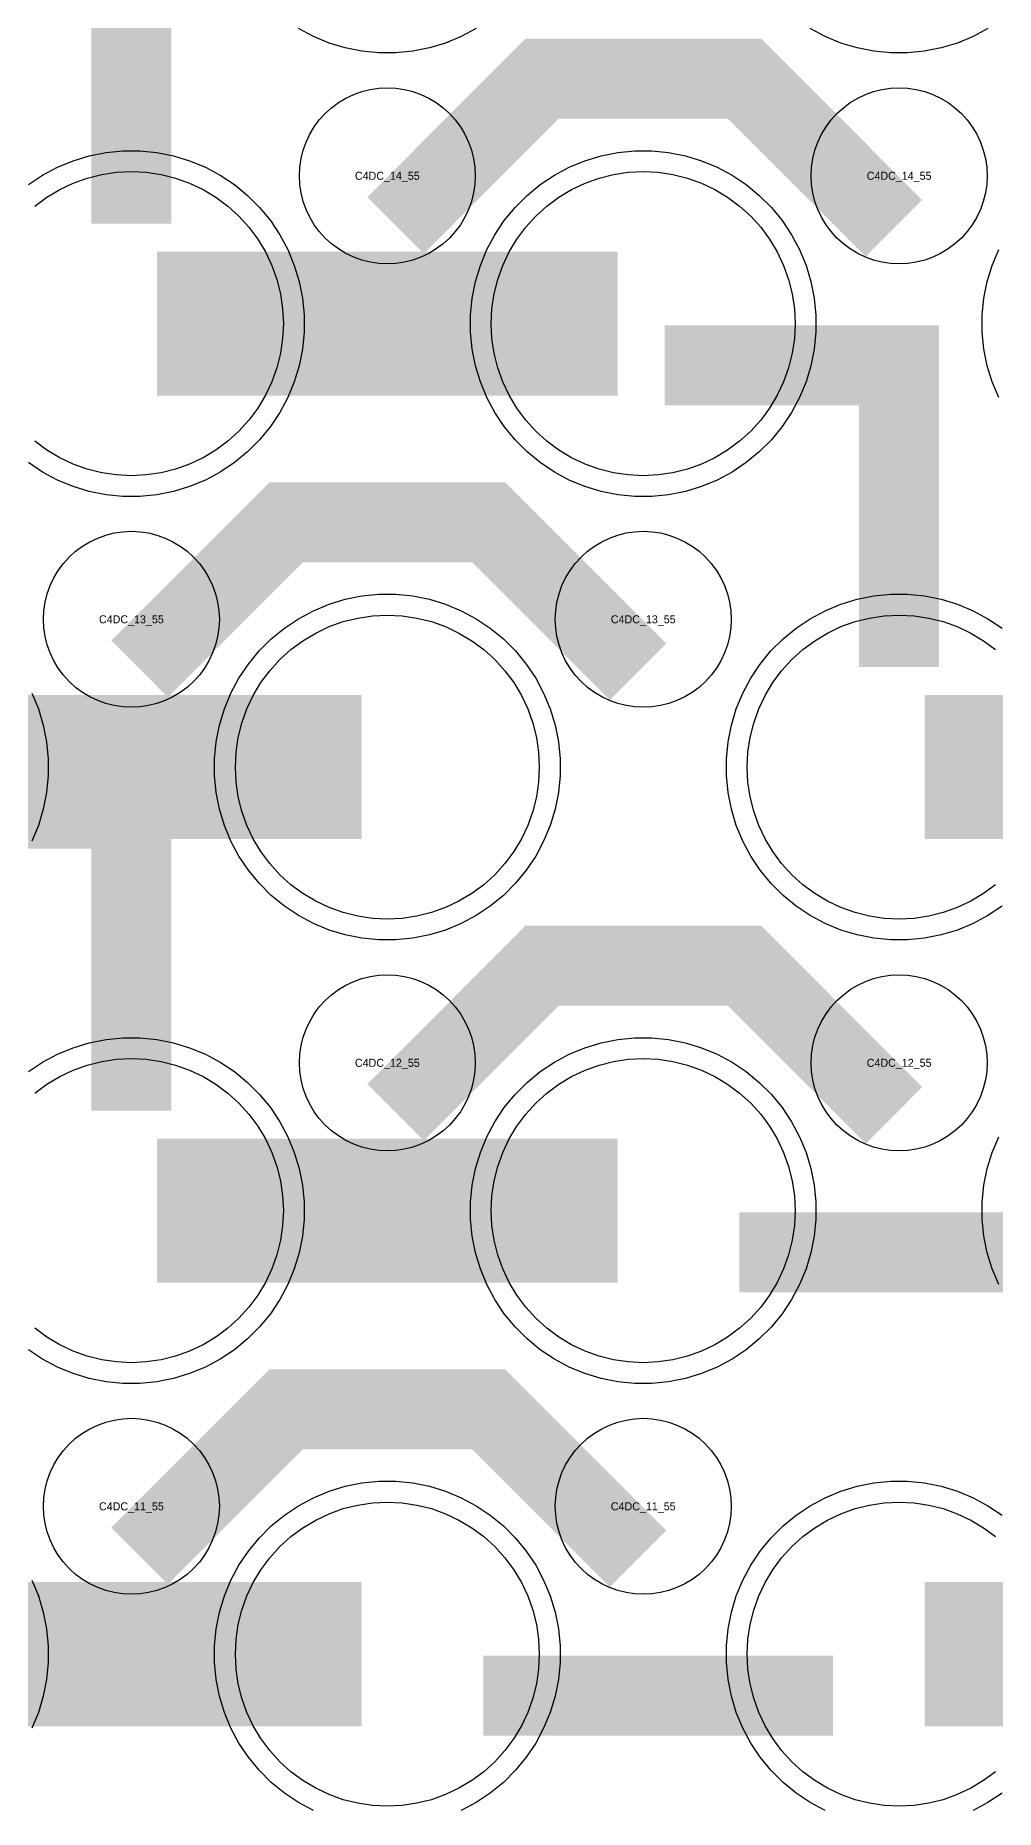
# Model space of a CAD drawing. Extents: x -11880 to 11880, y -14992 to 14992.
# Drawn here: x 5570 to 5870, y -13364 to -12810 of the extents above; entities that cross this region are included whole.
import ezdxf
from ezdxf.enums import TextEntityAlignment as Align

# ---------------------------------------------------------------- set-up
doc = ezdxf.new("R2010")
doc.units = 0
doc.header["$MEASUREMENT"] = 0
for name, color, linetype in [('GDS_775_DT_237', 138, 'CONTINUOUS'), ('RDL1_FS', 34, 'CONTINUOUS'), ('RDL_BS', 160, 'CONTINUOUS')]:
    doc.layers.add(name, color=color, linetype=linetype)

msp = doc.modelspace()

# ---------------------------------------------------------------- linework, layer by layer
at = {"layer": 'RDL1_FS'}
for points in [[(5569.86, -12862.941), (5573.605, -12860.163), (5577.605, -12857.765), (5581.819, -12855.773), (5586.209, -12854.201), (5590.732, -12853.069), (5595.343, -12852.385), (5600, -12852.156), (5604.657, -12852.385), (5609.268, -12853.069), (5613.791, -12854.201), (5618.181, -12855.773), (5622.395, -12857.765), (5626.395, -12860.163), (5630.14, -12862.941), (5633.594, -12866.071), (5636.724, -12869.525), (5639.502, -12873.27), (5641.9, -12877.27), (5643.892, -12881.484), (5645.464, -12885.874), (5646.596, -12890.397), (5647.28, -12895.008), (5647.509, -12899.665), (5647.28, -12904.322), (5646.596, -12908.933), (5645.464, -12913.456), (5643.892, -12917.846), (5641.9, -12922.06), (5639.502, -12926.06), (5636.724, -12929.805), (5633.594, -12933.259), (5630.14, -12936.389), (5626.395, -12939.167), (5622.395, -12941.565), (5618.181, -12943.557), (5613.791, -12945.129), (5609.268, -12946.261), (5604.657, -12946.945), (5600, -12947.174), (5595.343, -12946.945), (5590.732, -12946.261), (5586.209, -12945.129), (5581.819, -12943.557), (5577.605, -12941.565), (5573.605, -12939.167), (5569.86, -12936.389)], [(5870.14, -13074.954), (5866.395, -13077.732), (5862.395, -13080.13), (5858.181, -13082.122), (5853.791, -13083.694), (5849.268, -13084.826), (5844.657, -13085.51), (5840, -13085.739), (5835.343, -13085.51), (5830.732, -13084.826), (5826.209, -13083.694), (5821.819, -13082.122), (5817.605, -13080.13), (5813.605, -13077.732), (5809.86, -13074.954), (5806.406, -13071.824), (5803.276, -13068.37), (5800.498, -13064.625), (5798.1, -13060.625), (5796.108, -13056.411), (5794.536, -13052.021), (5793.404, -13047.498), (5792.72, -13042.887), (5792.491, -13038.23), (5792.72, -13033.573), (5793.404, -13028.962), (5794.536, -13024.439), (5796.108, -13020.049), (5798.1, -13015.835), (5800.498, -13011.835), (5803.276, -13008.09), (5806.406, -13004.636), (5809.86, -13001.506), (5813.605, -12998.728), (5817.605, -12996.33), (5821.819, -12994.338), (5826.209, -12992.766), (5830.732, -12991.634), (5835.343, -12990.95), (5840, -12990.721), (5844.657, -12990.95), (5849.268, -12991.634), (5853.791, -12992.766), (5858.181, -12994.338), (5862.395, -12996.33), (5866.395, -12998.728), (5870.14, -13001.506)], [(5870.14, -13352.084), (5866.395, -13354.862), (5862.395, -13357.26), (5858.181, -13359.252), (5853.791, -13360.824), (5849.268, -13361.956), (5844.657, -13362.64), (5840, -13362.869), (5835.343, -13362.64), (5830.732, -13361.956), (5826.209, -13360.824), (5821.819, -13359.252), (5817.605, -13357.26), (5813.605, -13354.862), (5809.86, -13352.084), (5806.406, -13348.954), (5803.276, -13345.5), (5800.498, -13341.755), (5798.1, -13337.755), (5796.108, -13333.541), (5794.536, -13329.151), (5793.404, -13324.628), (5792.72, -13320.017), (5792.491, -13315.36), (5792.72, -13310.703), (5793.404, -13306.092), (5794.536, -13301.569), (5796.108, -13297.179), (5798.1, -13292.965), (5800.498, -13288.965), (5803.276, -13285.22), (5806.406, -13281.766), (5809.86, -13278.636), (5813.605, -13275.858), (5817.605, -13273.46), (5821.819, -13271.468), (5826.209, -13269.896), (5830.732, -13268.764), (5835.343, -13268.08), (5840, -13267.851), (5844.657, -13268.08), (5849.268, -13268.764), (5853.791, -13269.896), (5858.181, -13271.468), (5862.395, -13273.46), (5866.395, -13275.858), (5870.14, -13278.636)]]:
    msp.add_lwpolyline(points, dxfattribs=at)
for points in [[(5760, -12947.174), (5755.343, -12946.945), (5750.732, -12946.261), (5746.209, -12945.129), (5741.819, -12943.557), (5737.605, -12941.565), (5733.605, -12939.167), (5729.86, -12936.389), (5726.406, -12933.259), (5723.276, -12929.805), (5720.498, -12926.06), (5718.1, -12922.06), (5716.108, -12917.846), (5714.536, -12913.456), (5713.404, -12908.933), (5712.72, -12904.322), (5712.491, -12899.665), (5712.72, -12895.008), (5713.404, -12890.397), (5714.536, -12885.874), (5716.108, -12881.484), (5718.1, -12877.27), (5720.498, -12873.27), (5723.276, -12869.525), (5726.406, -12866.071), (5729.86, -12862.941), (5733.605, -12860.163), (5737.605, -12857.765), (5741.819, -12855.773), (5746.209, -12854.201), (5750.732, -12853.069), (5755.343, -12852.385), (5760, -12852.156), (5764.657, -12852.385), (5769.268, -12853.069), (5773.791, -12854.201), (5778.181, -12855.773), (5782.395, -12857.765), (5786.395, -12860.163), (5790.14, -12862.941), (5793.594, -12866.071), (5796.724, -12869.525), (5799.502, -12873.27), (5801.9, -12877.27), (5803.892, -12881.484), (5805.464, -12885.874), (5806.596, -12890.397), (5807.28, -12895.008), (5807.509, -12899.665), (5807.28, -12904.322), (5806.596, -12908.933), (5805.464, -12913.456), (5803.892, -12917.846), (5801.9, -12922.06), (5799.502, -12926.06), (5796.724, -12929.805), (5793.594, -12933.259), (5790.14, -12936.389), (5786.395, -12939.167), (5782.395, -12941.565), (5778.181, -12943.557), (5773.791, -12945.129), (5769.268, -12946.261), (5764.657, -12946.945)], [(5680, -13362.869), (5675.343, -13362.64), (5670.732, -13361.956), (5666.209, -13360.824), (5661.819, -13359.252), (5657.605, -13357.26), (5653.605, -13354.862), (5649.86, -13352.084), (5646.406, -13348.954), (5643.276, -13345.5), (5640.498, -13341.755), (5638.1, -13337.755), (5636.108, -13333.541), (5634.536, -13329.151), (5633.404, -13324.628), (5632.72, -13320.017), (5632.491, -13315.36), (5632.72, -13310.703), (5633.404, -13306.092), (5634.536, -13301.569), (5636.108, -13297.179), (5638.1, -13292.965), (5640.498, -13288.965), (5643.276, -13285.22), (5646.406, -13281.766), (5649.86, -13278.636), (5653.605, -13275.858), (5657.605, -13273.46), (5661.819, -13271.468), (5666.209, -13269.896), (5670.732, -13268.764), (5675.343, -13268.08), (5680, -13267.851), (5684.657, -13268.08), (5689.268, -13268.764), (5693.791, -13269.896), (5698.181, -13271.468), (5702.395, -13273.46), (5706.395, -13275.858), (5710.14, -13278.636), (5713.594, -13281.766), (5716.724, -13285.22), (5719.502, -13288.965), (5721.9, -13292.965), (5723.892, -13297.179), (5725.464, -13301.569), (5726.596, -13306.092), (5727.28, -13310.703), (5727.509, -13315.36), (5727.28, -13320.017), (5726.596, -13324.628), (5725.464, -13329.151), (5723.892, -13333.541), (5721.9, -13337.755), (5719.502, -13341.755), (5716.724, -13345.5), (5713.594, -13348.954), (5710.14, -13352.084), (5706.395, -13354.862), (5702.395, -13357.26), (5698.181, -13359.252), (5693.791, -13360.824), (5689.268, -13361.956), (5684.657, -13362.64)]]:
    msp.add_lwpolyline(points, close=True, dxfattribs=at)
for points in [[(5608.002, -12899.665, 45, 45, 0), (5680.002, -12899.665, 45, 45, 0)], [(5680.002, -12899.665, 45, 45, 0), (5752.002, -12899.665, 45, 45, 0)], [(5848.002, -13038.23, 45, 45, 0), (5920.002, -13038.23, 45, 45, 0)], [(5528.002, -13315.36, 45, 45, 0), (5600.002, -13315.36, 45, 45, 0)], [(5600.002, -13315.36, 45, 45, 0), (5672.002, -13315.36, 45, 45, 0)], [(5848.002, -13315.36, 45, 45, 0), (5920.002, -13315.36, 45, 45, 0)]]:
    msp.add_lwpolyline(points, format="xyseb", dxfattribs=at)
at = {"layer": 'RDL1_FS', "color": 241, "true_color": 0xf7abae}
for points in [[(5680, -13085.739), (5675.343, -13085.51), (5670.732, -13084.826), (5666.209, -13083.694), (5661.819, -13082.122), (5657.605, -13080.13), (5653.605, -13077.732), (5649.86, -13074.954), (5646.406, -13071.824), (5643.276, -13068.37), (5640.498, -13064.625), (5638.1, -13060.625), (5636.108, -13056.411), (5634.536, -13052.021), (5633.404, -13047.498), (5632.72, -13042.887), (5632.491, -13038.23), (5632.72, -13033.573), (5633.404, -13028.962), (5634.536, -13024.439), (5636.108, -13020.049), (5638.1, -13015.835), (5640.498, -13011.835), (5643.276, -13008.09), (5646.406, -13004.636), (5649.86, -13001.506), (5653.605, -12998.728), (5657.605, -12996.33), (5661.819, -12994.338), (5666.209, -12992.766), (5670.732, -12991.634), (5675.343, -12990.95), (5680, -12990.721), (5684.657, -12990.95), (5689.268, -12991.634), (5693.791, -12992.766), (5698.181, -12994.338), (5702.395, -12996.33), (5706.395, -12998.728), (5710.14, -13001.506), (5713.594, -13004.636), (5716.724, -13008.09), (5719.502, -13011.835), (5721.9, -13015.835), (5723.892, -13020.049), (5725.464, -13024.439), (5726.596, -13028.962), (5727.28, -13033.573), (5727.509, -13038.23), (5727.28, -13042.887), (5726.596, -13047.498), (5725.464, -13052.021), (5723.892, -13056.411), (5721.9, -13060.625), (5719.502, -13064.625), (5716.724, -13068.37), (5713.594, -13071.824), (5710.14, -13074.954), (5706.395, -13077.732), (5702.395, -13080.13), (5698.181, -13082.122), (5693.791, -13083.694), (5689.268, -13084.826), (5684.657, -13085.51)], [(5760, -13224.304), (5755.343, -13224.075), (5750.732, -13223.391), (5746.209, -13222.259), (5741.819, -13220.687), (5737.605, -13218.695), (5733.605, -13216.297), (5729.86, -13213.519), (5726.406, -13210.389), (5723.276, -13206.935), (5720.498, -13203.19), (5718.1, -13199.19), (5716.108, -13194.976), (5714.536, -13190.586), (5713.404, -13186.063), (5712.72, -13181.452), (5712.491, -13176.795), (5712.72, -13172.138), (5713.404, -13167.527), (5714.536, -13163.004), (5716.108, -13158.614), (5718.1, -13154.4), (5720.498, -13150.4), (5723.276, -13146.655), (5726.406, -13143.201), (5729.86, -13140.071), (5733.605, -13137.293), (5737.605, -13134.895), (5741.819, -13132.903), (5746.209, -13131.331), (5750.732, -13130.199), (5755.343, -13129.515), (5760, -13129.286), (5764.657, -13129.515), (5769.268, -13130.199), (5773.791, -13131.331), (5778.181, -13132.903), (5782.395, -13134.895), (5786.395, -13137.293), (5790.14, -13140.071), (5793.594, -13143.201), (5796.724, -13146.655), (5799.502, -13150.4), (5801.9, -13154.4), (5803.892, -13158.614), (5805.464, -13163.004), (5806.596, -13167.527), (5807.28, -13172.138), (5807.509, -13176.795), (5807.28, -13181.452), (5806.596, -13186.063), (5805.464, -13190.586), (5803.892, -13194.976), (5801.9, -13199.19), (5799.502, -13203.19), (5796.724, -13206.935), (5793.594, -13210.389), (5790.14, -13213.519), (5786.395, -13216.297), (5782.395, -13218.695), (5778.181, -13220.687), (5773.791, -13222.259), (5769.268, -13223.391), (5764.657, -13224.075)]]:
    msp.add_lwpolyline(points, close=True, dxfattribs=at)
for points in [[(5528.002, -13038.23, 45, 45, 0), (5600.002, -13038.23, 45, 45, 0)], [(5600.002, -13038.23, 45, 45, 0), (5672.002, -13038.23, 45, 45, 0)], [(5608.002, -13176.795, 45, 45, 0), (5680.002, -13176.795, 45, 45, 0)], [(5680.002, -13176.795, 45, 45, 0), (5752.002, -13176.795, 45, 45, 0)]]:
    msp.add_lwpolyline(points, format="xyseb", dxfattribs=at)
msp.add_lwpolyline([(5569.86, -13140.071), (5573.605, -13137.293), (5577.605, -13134.895), (5581.819, -13132.903), (5586.209, -13131.331), (5590.732, -13130.199), (5595.343, -13129.515), (5600, -13129.286), (5604.657, -13129.515), (5609.268, -13130.199), (5613.791, -13131.331), (5618.181, -13132.903), (5622.395, -13134.895), (5626.395, -13137.293), (5630.14, -13140.071), (5633.594, -13143.201), (5636.724, -13146.655), (5639.502, -13150.4), (5641.9, -13154.4), (5643.892, -13158.614), (5645.464, -13163.004), (5646.596, -13167.527), (5647.28, -13172.138), (5647.509, -13176.795), (5647.28, -13181.452), (5646.596, -13186.063), (5645.464, -13190.586), (5643.892, -13194.976), (5641.9, -13199.19), (5639.502, -13203.19), (5636.724, -13206.935), (5633.594, -13210.389), (5630.14, -13213.519), (5626.395, -13216.297), (5622.395, -13218.695), (5618.181, -13220.687), (5613.791, -13222.259), (5609.268, -13223.391), (5604.657, -13224.075), (5600, -13224.304), (5595.343, -13224.075), (5590.732, -13223.391), (5586.209, -13222.259), (5581.819, -13220.687), (5577.605, -13218.695), (5573.605, -13216.297), (5569.86, -13213.519)], dxfattribs=at)
at = {"layer": 'RDL_BS'}
for points in [[(5600, -12868.395, 25, 25, 0), (5600, -12761.618, 25, 25, 0)], [(5600, -12792.087, 25, 25, 0), (5600, -12837.707, 25, 25, 0)], [(5682.562, -12868.979, 25, 25, 0), (5728.377, -12823.164, 25, 25, 0), (5761.93, -12823.164, 25, 25, 0)], [(5838.401, -12869.878, 25, 25, 0), (5791.687, -12823.164, 25, 25, 0), (5761.929, -12823.164, 25, 25, 0)], [(5840, -13006.955, 25, 25, 0), (5840, -12900.178, 25, 25, 0)], [(5852.5, -12912.678, 25, 25, 0), (5766.667, -12912.678, 25, 25, 0)], [(5812.944, -12912.678, 25, 25, 0), (5771.74, -12912.678, 25, 25, 0)], [(5840, -12930.647, 25, 25, 0), (5840, -12976.267, 25, 25, 0)], [(5602.562, -13007.544, 25, 25, 0), (5648.377, -12961.729, 25, 25, 0), (5681.93, -12961.729, 25, 25, 0)], [(5758.401, -13008.443, 25, 25, 0), (5711.687, -12961.729, 25, 25, 0), (5681.929, -12961.729, 25, 25, 0)], [(5682.562, -13146.109, 25, 25, 0), (5728.377, -13100.294, 25, 25, 0), (5761.93, -13100.294, 25, 25, 0)], [(5838.401, -13147.008, 25, 25, 0), (5791.687, -13100.294, 25, 25, 0), (5761.929, -13100.294, 25, 25, 0)], [(5602.562, -13284.674, 25, 25, 0), (5648.377, -13238.859, 25, 25, 0), (5681.93, -13238.859, 25, 25, 0)], [(5758.401, -13285.573, 25, 25, 0), (5711.687, -13238.859, 25, 25, 0), (5681.929, -13238.859, 25, 25, 0)], [(5710.016, -13328.373, 25, 25, 0), (5819.281, -13328.373, 25, 25, 0)]]:
    msp.add_lwpolyline(points, format="xyseb", dxfattribs=at)
for points in [[(5707.777, -12807.488), (5703.115, -12809.98), (5698.205, -12812.011), (5693.165, -12813.542), (5687.938, -12814.588), (5682.644, -12815.105), (5677.356, -12815.105), (5672.062, -12814.588), (5666.835, -12813.542), (5661.795, -12812.011), (5656.885, -12809.98), (5652.223, -12807.488)], [(5867.777, -12807.488), (5863.115, -12809.98), (5858.205, -12812.011), (5853.165, -12813.542), (5847.938, -12814.588), (5842.644, -12815.105), (5837.356, -12815.105), (5832.062, -12814.588), (5826.835, -12813.542), (5821.795, -12812.011), (5816.885, -12809.98), (5812.223, -12807.488)], [(5567.809, -12856.229), (5572.223, -12853.282), (5576.885, -12850.79), (5581.795, -12848.759), (5586.835, -12847.228), (5592.062, -12846.182), (5597.356, -12845.665), (5602.644, -12845.665), (5607.938, -12846.182), (5613.165, -12847.228), (5618.205, -12848.759), (5623.115, -12850.79), (5627.777, -12853.282), (5632.191, -12856.229), (5636.292, -12859.591), (5640.074, -12863.373), (5643.436, -12867.474), (5646.383, -12871.888), (5648.875, -12876.55), (5650.906, -12881.46), (5652.437, -12886.5), (5653.483, -12891.727), (5654, -12897.021), (5654, -12902.309), (5653.483, -12907.603), (5652.437, -12912.83), (5650.906, -12917.87), (5648.875, -12922.78), (5646.383, -12927.442), (5643.436, -12931.856), (5640.074, -12935.957), (5636.292, -12939.739), (5632.191, -12943.101), (5627.777, -12946.048), (5623.115, -12948.54), (5618.205, -12950.571), (5613.165, -12952.102), (5607.938, -12953.148), (5602.644, -12953.665), (5597.356, -12953.665), (5592.062, -12953.148), (5586.835, -12952.102), (5581.795, -12950.571), (5576.885, -12948.54), (5572.223, -12946.048), (5567.809, -12943.101)], [(5871.125, -12922.78), (5869.094, -12917.87), (5867.563, -12912.83), (5866.517, -12907.603), (5866, -12902.309), (5866, -12897.021), (5866.517, -12891.727), (5867.563, -12886.5), (5869.094, -12881.46), (5871.125, -12876.55)], [(5872.191, -13081.666), (5867.777, -13084.613), (5863.115, -13087.105), (5858.205, -13089.136), (5853.165, -13090.667), (5847.938, -13091.713), (5842.644, -13092.23), (5837.356, -13092.23), (5832.062, -13091.713), (5826.835, -13090.667), (5821.795, -13089.136), (5816.885, -13087.105), (5812.223, -13084.613), (5807.809, -13081.666), (5803.708, -13078.304), (5799.926, -13074.522), (5796.564, -13070.421), (5793.617, -13066.007), (5791.125, -13061.345), (5789.094, -13056.435), (5787.563, -13051.395), (5786.517, -13046.168), (5786, -13040.874), (5786, -13035.586), (5786.517, -13030.292), (5787.563, -13025.065), (5789.094, -13020.025), (5791.125, -13015.115), (5793.617, -13010.453), (5796.564, -13006.039), (5799.926, -13001.938), (5803.708, -12998.156), (5807.809, -12994.794), (5812.223, -12991.847), (5816.885, -12989.355), (5821.795, -12987.324), (5826.835, -12985.793), (5832.062, -12984.747), (5837.356, -12984.23), (5842.644, -12984.23), (5847.938, -12984.747), (5853.165, -12985.793), (5858.205, -12987.324), (5863.115, -12989.355), (5867.777, -12991.847), (5872.191, -12994.794)], [(5656.885, -13364.235), (5652.223, -13361.743), (5647.809, -13358.796), (5643.708, -13355.434), (5639.926, -13351.652), (5636.564, -13347.551), (5633.617, -13343.137), (5631.125, -13338.475), (5629.094, -13333.565), (5627.563, -13328.525), (5626.517, -13323.298), (5626, -13318.004), (5626, -13312.716), (5626.517, -13307.422), (5627.563, -13302.195), (5629.094, -13297.155), (5631.125, -13292.245), (5633.617, -13287.583), (5636.564, -13283.169), (5639.926, -13279.068), (5643.708, -13275.286), (5647.809, -13271.924), (5652.223, -13268.977), (5656.885, -13266.485), (5661.795, -13264.454), (5666.835, -13262.923), (5672.062, -13261.877), (5677.356, -13261.36), (5682.644, -13261.36), (5687.938, -13261.877), (5693.165, -13262.923), (5698.205, -13264.454), (5703.115, -13266.485), (5707.777, -13268.977), (5712.191, -13271.924), (5716.292, -13275.286), (5720.074, -13279.068), (5723.436, -13283.169), (5726.383, -13287.583), (5728.875, -13292.245), (5730.906, -13297.155), (5732.437, -13302.195), (5733.483, -13307.422), (5734, -13312.716), (5734, -13318.004), (5733.483, -13323.298), (5732.437, -13328.525), (5730.906, -13333.565), (5728.875, -13338.475), (5726.383, -13343.137), (5723.436, -13347.551), (5720.074, -13351.652), (5716.292, -13355.434), (5712.191, -13358.796), (5707.777, -13361.743), (5703.115, -13364.235)], [(5816.885, -13364.235), (5812.223, -13361.743), (5807.809, -13358.796), (5803.708, -13355.434), (5799.926, -13351.652), (5796.564, -13347.551), (5793.617, -13343.137), (5791.125, -13338.475), (5789.094, -13333.565), (5787.563, -13328.525), (5786.517, -13323.298), (5786, -13318.004), (5786, -13312.716), (5786.517, -13307.422), (5787.563, -13302.195), (5789.094, -13297.155), (5791.125, -13292.245), (5793.617, -13287.583), (5796.564, -13283.169), (5799.926, -13279.068), (5803.708, -13275.286), (5807.809, -13271.924), (5812.223, -13268.977), (5816.885, -13266.485), (5821.795, -13264.454), (5826.835, -13262.923), (5832.062, -13261.877), (5837.356, -13261.36), (5842.644, -13261.36), (5847.938, -13261.877), (5853.165, -13262.923), (5858.205, -13264.454), (5863.115, -13266.485), (5867.777, -13268.977), (5872.191, -13271.924)], [(5568.875, -13292.245), (5570.906, -13297.155), (5572.437, -13302.195), (5573.483, -13307.422), (5574, -13312.716), (5574, -13318.004), (5573.483, -13323.298), (5572.437, -13328.525), (5570.906, -13333.565), (5568.875, -13338.475)], [(5872.191, -13358.796), (5867.777, -13361.743), (5863.115, -13364.235)]]:
    msp.add_lwpolyline(points, dxfattribs=at)
for points in [[(5680, -12880.971), (5677.307, -12880.839), (5674.635, -12880.443), (5672.016, -12879.786), (5669.481, -12878.879), (5667.044, -12877.727), (5664.72, -12876.334), (5662.557, -12874.731), (5660.558, -12872.919), (5658.746, -12870.92), (5657.143, -12868.757), (5655.75, -12866.433), (5654.598, -12863.996), (5653.691, -12861.461), (5653.034, -12858.842), (5652.638, -12856.17), (5652.506, -12853.477), (5652.638, -12850.784), (5653.034, -12848.112), (5653.691, -12845.493), (5654.598, -12842.958), (5655.75, -12840.521), (5657.143, -12838.197), (5658.746, -12836.034), (5660.558, -12834.035), (5662.557, -12832.223), (5664.72, -12830.62), (5667.044, -12829.227), (5669.481, -12828.075), (5672.016, -12827.168), (5674.635, -12826.511), (5677.307, -12826.115), (5680, -12825.983), (5682.693, -12826.115), (5685.365, -12826.511), (5687.984, -12827.168), (5690.519, -12828.075), (5692.956, -12829.227), (5695.28, -12830.62), (5697.443, -12832.223), (5699.442, -12834.035), (5701.254, -12836.034), (5702.857, -12838.197), (5704.25, -12840.521), (5705.402, -12842.958), (5706.309, -12845.493), (5706.966, -12848.112), (5707.362, -12850.784), (5707.494, -12853.477), (5707.362, -12856.17), (5706.966, -12858.842), (5706.309, -12861.461), (5705.402, -12863.996), (5704.25, -12866.433), (5702.857, -12868.757), (5701.254, -12870.92), (5699.442, -12872.919), (5697.443, -12874.731), (5695.28, -12876.334), (5692.956, -12877.727), (5690.519, -12878.879), (5687.984, -12879.786), (5685.365, -12880.443), (5682.693, -12880.839)], [(5840, -12880.971), (5837.307, -12880.839), (5834.635, -12880.443), (5832.016, -12879.786), (5829.481, -12878.879), (5827.044, -12877.727), (5824.72, -12876.334), (5822.557, -12874.731), (5820.558, -12872.919), (5818.746, -12870.92), (5817.143, -12868.757), (5815.75, -12866.433), (5814.598, -12863.996), (5813.691, -12861.461), (5813.034, -12858.842), (5812.638, -12856.17), (5812.506, -12853.477), (5812.638, -12850.784), (5813.034, -12848.112), (5813.691, -12845.493), (5814.598, -12842.958), (5815.75, -12840.521), (5817.143, -12838.197), (5818.746, -12836.034), (5820.558, -12834.035), (5822.557, -12832.223), (5824.72, -12830.62), (5827.044, -12829.227), (5829.481, -12828.075), (5832.016, -12827.168), (5834.635, -12826.511), (5837.307, -12826.115), (5840, -12825.983), (5842.693, -12826.115), (5845.365, -12826.511), (5847.984, -12827.168), (5850.519, -12828.075), (5852.956, -12829.227), (5855.28, -12830.62), (5857.443, -12832.223), (5859.442, -12834.035), (5861.254, -12836.034), (5862.857, -12838.197), (5864.25, -12840.521), (5865.402, -12842.958), (5866.309, -12845.493), (5866.966, -12848.112), (5867.362, -12850.784), (5867.494, -12853.477), (5867.362, -12856.17), (5866.966, -12858.842), (5866.309, -12861.461), (5865.402, -12863.996), (5864.25, -12866.433), (5862.857, -12868.757), (5861.254, -12870.92), (5859.442, -12872.919), (5857.443, -12874.731), (5855.28, -12876.334), (5852.956, -12877.727), (5850.519, -12878.879), (5847.984, -12879.786), (5845.365, -12880.443), (5842.693, -12880.839)], [(5757.356, -12953.665), (5752.062, -12953.148), (5746.835, -12952.102), (5741.795, -12950.571), (5736.885, -12948.54), (5732.223, -12946.048), (5727.809, -12943.101), (5723.708, -12939.739), (5719.926, -12935.957), (5716.564, -12931.856), (5713.617, -12927.442), (5711.125, -12922.78), (5709.094, -12917.87), (5707.563, -12912.83), (5706.517, -12907.603), (5706, -12902.309), (5706, -12897.021), (5706.517, -12891.727), (5707.563, -12886.5), (5709.094, -12881.46), (5711.125, -12876.55), (5713.617, -12871.888), (5716.564, -12867.474), (5719.926, -12863.373), (5723.708, -12859.591), (5727.809, -12856.229), (5732.223, -12853.282), (5736.885, -12850.79), (5741.795, -12848.759), (5746.835, -12847.228), (5752.062, -12846.182), (5757.356, -12845.665), (5762.644, -12845.665), (5767.938, -12846.182), (5773.165, -12847.228), (5778.205, -12848.759), (5783.115, -12850.79), (5787.777, -12853.282), (5792.191, -12856.229), (5796.292, -12859.591), (5800.074, -12863.373), (5803.436, -12867.474), (5806.383, -12871.888), (5808.875, -12876.55), (5810.906, -12881.46), (5812.437, -12886.5), (5813.483, -12891.727), (5814, -12897.021), (5814, -12902.309), (5813.483, -12907.603), (5812.437, -12912.83), (5810.906, -12917.87), (5808.875, -12922.78), (5806.383, -12927.442), (5803.436, -12931.856), (5800.074, -12935.957), (5796.292, -12939.739), (5792.191, -12943.101), (5787.777, -12946.048), (5783.115, -12948.54), (5778.205, -12950.571), (5773.165, -12952.102), (5767.938, -12953.148), (5762.644, -12953.665)], [(5600, -13019.536), (5597.307, -13019.404), (5594.635, -13019.008), (5592.016, -13018.351), (5589.481, -13017.444), (5587.044, -13016.292), (5584.72, -13014.899), (5582.557, -13013.296), (5580.558, -13011.484), (5578.746, -13009.485), (5577.143, -13007.322), (5575.75, -13004.998), (5574.598, -13002.561), (5573.691, -13000.026), (5573.034, -12997.407), (5572.638, -12994.735), (5572.506, -12992.042), (5572.638, -12989.349), (5573.034, -12986.677), (5573.691, -12984.058), (5574.598, -12981.523), (5575.75, -12979.086), (5577.143, -12976.762), (5578.746, -12974.599), (5580.558, -12972.6), (5582.557, -12970.788), (5584.72, -12969.185), (5587.044, -12967.792), (5589.481, -12966.64), (5592.016, -12965.733), (5594.635, -12965.076), (5597.307, -12964.68), (5600, -12964.548), (5602.693, -12964.68), (5605.365, -12965.076), (5607.984, -12965.733), (5610.519, -12966.64), (5612.956, -12967.792), (5615.28, -12969.185), (5617.443, -12970.788), (5619.442, -12972.6), (5621.254, -12974.599), (5622.857, -12976.762), (5624.25, -12979.086), (5625.402, -12981.523), (5626.309, -12984.058), (5626.966, -12986.677), (5627.362, -12989.349), (5627.494, -12992.042), (5627.362, -12994.735), (5626.966, -12997.407), (5626.309, -13000.026), (5625.402, -13002.561), (5624.25, -13004.998), (5622.857, -13007.322), (5621.254, -13009.485), (5619.442, -13011.484), (5617.443, -13013.296), (5615.28, -13014.899), (5612.956, -13016.292), (5610.519, -13017.444), (5607.984, -13018.351), (5605.365, -13019.008), (5602.693, -13019.404)], [(5760, -13019.536), (5757.307, -13019.404), (5754.635, -13019.008), (5752.016, -13018.351), (5749.481, -13017.444), (5747.044, -13016.292), (5744.72, -13014.899), (5742.557, -13013.296), (5740.558, -13011.484), (5738.746, -13009.485), (5737.143, -13007.322), (5735.75, -13004.998), (5734.598, -13002.561), (5733.691, -13000.026), (5733.034, -12997.407), (5732.638, -12994.735), (5732.506, -12992.042), (5732.638, -12989.349), (5733.034, -12986.677), (5733.691, -12984.058), (5734.598, -12981.523), (5735.75, -12979.086), (5737.143, -12976.762), (5738.746, -12974.599), (5740.558, -12972.6), (5742.557, -12970.788), (5744.72, -12969.185), (5747.044, -12967.792), (5749.481, -12966.64), (5752.016, -12965.733), (5754.635, -12965.076), (5757.307, -12964.68), (5760, -12964.548), (5762.693, -12964.68), (5765.365, -12965.076), (5767.984, -12965.733), (5770.519, -12966.64), (5772.956, -12967.792), (5775.28, -12969.185), (5777.443, -12970.788), (5779.442, -12972.6), (5781.254, -12974.599), (5782.857, -12976.762), (5784.25, -12979.086), (5785.402, -12981.523), (5786.309, -12984.058), (5786.966, -12986.677), (5787.362, -12989.349), (5787.494, -12992.042), (5787.362, -12994.735), (5786.966, -12997.407), (5786.309, -13000.026), (5785.402, -13002.561), (5784.25, -13004.998), (5782.857, -13007.322), (5781.254, -13009.485), (5779.442, -13011.484), (5777.443, -13013.296), (5775.28, -13014.899), (5772.956, -13016.292), (5770.519, -13017.444), (5767.984, -13018.351), (5765.365, -13019.008), (5762.693, -13019.404)], [(5680, -13158.101), (5677.307, -13157.969), (5674.635, -13157.573), (5672.016, -13156.916), (5669.481, -13156.009), (5667.044, -13154.857), (5664.72, -13153.464), (5662.557, -13151.861), (5660.558, -13150.049), (5658.746, -13148.05), (5657.143, -13145.887), (5655.75, -13143.563), (5654.598, -13141.126), (5653.691, -13138.591), (5653.034, -13135.972), (5652.638, -13133.3), (5652.506, -13130.607), (5652.638, -13127.914), (5653.034, -13125.242), (5653.691, -13122.623), (5654.598, -13120.088), (5655.75, -13117.651), (5657.143, -13115.327), (5658.746, -13113.164), (5660.558, -13111.165), (5662.557, -13109.353), (5664.72, -13107.75), (5667.044, -13106.357), (5669.481, -13105.205), (5672.016, -13104.298), (5674.635, -13103.641), (5677.307, -13103.245), (5680, -13103.113), (5682.693, -13103.245), (5685.365, -13103.641), (5687.984, -13104.298), (5690.519, -13105.205), (5692.956, -13106.357), (5695.28, -13107.75), (5697.443, -13109.353), (5699.442, -13111.165), (5701.254, -13113.164), (5702.857, -13115.327), (5704.25, -13117.651), (5705.402, -13120.088), (5706.309, -13122.623), (5706.966, -13125.242), (5707.362, -13127.914), (5707.494, -13130.607), (5707.362, -13133.3), (5706.966, -13135.972), (5706.309, -13138.591), (5705.402, -13141.126), (5704.25, -13143.563), (5702.857, -13145.887), (5701.254, -13148.05), (5699.442, -13150.049), (5697.443, -13151.861), (5695.28, -13153.464), (5692.956, -13154.857), (5690.519, -13156.009), (5687.984, -13156.916), (5685.365, -13157.573), (5682.693, -13157.969)], [(5840, -13158.101), (5837.307, -13157.969), (5834.635, -13157.573), (5832.016, -13156.916), (5829.481, -13156.009), (5827.044, -13154.857), (5824.72, -13153.464), (5822.557, -13151.861), (5820.558, -13150.049), (5818.746, -13148.05), (5817.143, -13145.887), (5815.75, -13143.563), (5814.598, -13141.126), (5813.691, -13138.591), (5813.034, -13135.972), (5812.638, -13133.3), (5812.506, -13130.607), (5812.638, -13127.914), (5813.034, -13125.242), (5813.691, -13122.623), (5814.598, -13120.088), (5815.75, -13117.651), (5817.143, -13115.327), (5818.746, -13113.164), (5820.558, -13111.165), (5822.557, -13109.353), (5824.72, -13107.75), (5827.044, -13106.357), (5829.481, -13105.205), (5832.016, -13104.298), (5834.635, -13103.641), (5837.307, -13103.245), (5840, -13103.113), (5842.693, -13103.245), (5845.365, -13103.641), (5847.984, -13104.298), (5850.519, -13105.205), (5852.956, -13106.357), (5855.28, -13107.75), (5857.443, -13109.353), (5859.442, -13111.165), (5861.254, -13113.164), (5862.857, -13115.327), (5864.25, -13117.651), (5865.402, -13120.088), (5866.309, -13122.623), (5866.966, -13125.242), (5867.362, -13127.914), (5867.494, -13130.607), (5867.362, -13133.3), (5866.966, -13135.972), (5866.309, -13138.591), (5865.402, -13141.126), (5864.25, -13143.563), (5862.857, -13145.887), (5861.254, -13148.05), (5859.442, -13150.049), (5857.443, -13151.861), (5855.28, -13153.464), (5852.956, -13154.857), (5850.519, -13156.009), (5847.984, -13156.916), (5845.365, -13157.573), (5842.693, -13157.969)], [(5600, -13296.666), (5597.307, -13296.534), (5594.635, -13296.138), (5592.016, -13295.481), (5589.481, -13294.574), (5587.044, -13293.422), (5584.72, -13292.029), (5582.557, -13290.426), (5580.558, -13288.614), (5578.746, -13286.615), (5577.143, -13284.452), (5575.75, -13282.128), (5574.598, -13279.691), (5573.691, -13277.156), (5573.034, -13274.537), (5572.638, -13271.865), (5572.506, -13269.172), (5572.638, -13266.479), (5573.034, -13263.807), (5573.691, -13261.188), (5574.598, -13258.653), (5575.75, -13256.216), (5577.143, -13253.892), (5578.746, -13251.729), (5580.558, -13249.73), (5582.557, -13247.918), (5584.72, -13246.315), (5587.044, -13244.922), (5589.481, -13243.77), (5592.016, -13242.863), (5594.635, -13242.206), (5597.307, -13241.81), (5600, -13241.678), (5602.693, -13241.81), (5605.365, -13242.206), (5607.984, -13242.863), (5610.519, -13243.77), (5612.956, -13244.922), (5615.28, -13246.315), (5617.443, -13247.918), (5619.442, -13249.73), (5621.254, -13251.729), (5622.857, -13253.892), (5624.25, -13256.216), (5625.402, -13258.653), (5626.309, -13261.188), (5626.966, -13263.807), (5627.362, -13266.479), (5627.494, -13269.172), (5627.362, -13271.865), (5626.966, -13274.537), (5626.309, -13277.156), (5625.402, -13279.691), (5624.25, -13282.128), (5622.857, -13284.452), (5621.254, -13286.615), (5619.442, -13288.614), (5617.443, -13290.426), (5615.28, -13292.029), (5612.956, -13293.422), (5610.519, -13294.574), (5607.984, -13295.481), (5605.365, -13296.138), (5602.693, -13296.534)], [(5760, -13296.666), (5757.307, -13296.534), (5754.635, -13296.138), (5752.016, -13295.481), (5749.481, -13294.574), (5747.044, -13293.422), (5744.72, -13292.029), (5742.557, -13290.426), (5740.558, -13288.614), (5738.746, -13286.615), (5737.143, -13284.452), (5735.75, -13282.128), (5734.598, -13279.691), (5733.691, -13277.156), (5733.034, -13274.537), (5732.638, -13271.865), (5732.506, -13269.172), (5732.638, -13266.479), (5733.034, -13263.807), (5733.691, -13261.188), (5734.598, -13258.653), (5735.75, -13256.216), (5737.143, -13253.892), (5738.746, -13251.729), (5740.558, -13249.73), (5742.557, -13247.918), (5744.72, -13246.315), (5747.044, -13244.922), (5749.481, -13243.77), (5752.016, -13242.863), (5754.635, -13242.206), (5757.307, -13241.81), (5760, -13241.678), (5762.693, -13241.81), (5765.365, -13242.206), (5767.984, -13242.863), (5770.519, -13243.77), (5772.956, -13244.922), (5775.28, -13246.315), (5777.443, -13247.918), (5779.442, -13249.73), (5781.254, -13251.729), (5782.857, -13253.892), (5784.25, -13256.216), (5785.402, -13258.653), (5786.309, -13261.188), (5786.966, -13263.807), (5787.362, -13266.479), (5787.494, -13269.172), (5787.362, -13271.865), (5786.966, -13274.537), (5786.309, -13277.156), (5785.402, -13279.691), (5784.25, -13282.128), (5782.857, -13284.452), (5781.254, -13286.615), (5779.442, -13288.614), (5777.443, -13290.426), (5775.28, -13292.029), (5772.956, -13293.422), (5770.519, -13294.574), (5767.984, -13295.481), (5765.365, -13296.138), (5762.693, -13296.534)]]:
    msp.add_lwpolyline(points, close=True, dxfattribs=at)
at = {"layer": 'RDL_BS', "color": 241, "true_color": 0xf7abae}
for points in [[(5677.356, -13092.23), (5672.062, -13091.713), (5666.835, -13090.667), (5661.795, -13089.136), (5656.885, -13087.105), (5652.223, -13084.613), (5647.809, -13081.666), (5643.708, -13078.304), (5639.926, -13074.522), (5636.564, -13070.421), (5633.617, -13066.007), (5631.125, -13061.345), (5629.094, -13056.435), (5627.563, -13051.395), (5626.517, -13046.168), (5626, -13040.874), (5626, -13035.586), (5626.517, -13030.292), (5627.563, -13025.065), (5629.094, -13020.025), (5631.125, -13015.115), (5633.617, -13010.453), (5636.564, -13006.039), (5639.926, -13001.938), (5643.708, -12998.156), (5647.809, -12994.794), (5652.223, -12991.847), (5656.885, -12989.355), (5661.795, -12987.324), (5666.835, -12985.793), (5672.062, -12984.747), (5677.356, -12984.23), (5682.644, -12984.23), (5687.938, -12984.747), (5693.165, -12985.793), (5698.205, -12987.324), (5703.115, -12989.355), (5707.777, -12991.847), (5712.191, -12994.794), (5716.292, -12998.156), (5720.074, -13001.938), (5723.436, -13006.039), (5726.383, -13010.453), (5728.875, -13015.115), (5730.906, -13020.025), (5732.437, -13025.065), (5733.483, -13030.292), (5734, -13035.586), (5734, -13040.874), (5733.483, -13046.168), (5732.437, -13051.395), (5730.906, -13056.435), (5728.875, -13061.345), (5726.383, -13066.007), (5723.436, -13070.421), (5720.074, -13074.522), (5716.292, -13078.304), (5712.191, -13081.666), (5707.777, -13084.613), (5703.115, -13087.105), (5698.205, -13089.136), (5693.165, -13090.667), (5687.938, -13091.713), (5682.644, -13092.23)], [(5757.356, -13230.795), (5752.062, -13230.278), (5746.835, -13229.232), (5741.795, -13227.701), (5736.885, -13225.67), (5732.223, -13223.178), (5727.809, -13220.231), (5723.708, -13216.869), (5719.926, -13213.087), (5716.564, -13208.986), (5713.617, -13204.572), (5711.125, -13199.91), (5709.094, -13195), (5707.563, -13189.96), (5706.517, -13184.733), (5706, -13179.439), (5706, -13174.151), (5706.517, -13168.857), (5707.563, -13163.63), (5709.094, -13158.59), (5711.125, -13153.68), (5713.617, -13149.018), (5716.564, -13144.604), (5719.926, -13140.503), (5723.708, -13136.721), (5727.809, -13133.359), (5732.223, -13130.412), (5736.885, -13127.92), (5741.795, -13125.889), (5746.835, -13124.358), (5752.062, -13123.312), (5757.356, -13122.795), (5762.644, -13122.795), (5767.938, -13123.312), (5773.165, -13124.358), (5778.205, -13125.889), (5783.115, -13127.92), (5787.777, -13130.412), (5792.191, -13133.359), (5796.292, -13136.721), (5800.074, -13140.503), (5803.436, -13144.604), (5806.383, -13149.018), (5808.875, -13153.68), (5810.906, -13158.59), (5812.437, -13163.63), (5813.483, -13168.857), (5814, -13174.151), (5814, -13179.439), (5813.483, -13184.733), (5812.437, -13189.96), (5810.906, -13195), (5808.875, -13199.91), (5806.383, -13204.572), (5803.436, -13208.986), (5800.074, -13213.087), (5796.292, -13216.869), (5792.191, -13220.231), (5787.777, -13223.178), (5783.115, -13225.67), (5778.205, -13227.701), (5773.165, -13229.232), (5767.938, -13230.278), (5762.644, -13230.795)]]:
    msp.add_lwpolyline(points, close=True, dxfattribs=at)
for points in [[(5568.875, -13015.115), (5570.906, -13020.025), (5572.437, -13025.065), (5573.483, -13030.292), (5574, -13035.586), (5574, -13040.874), (5573.483, -13046.168), (5572.437, -13051.395), (5570.906, -13056.435), (5568.875, -13061.345)], [(5567.809, -13133.359), (5572.223, -13130.412), (5576.885, -13127.92), (5581.795, -13125.889), (5586.835, -13124.358), (5592.062, -13123.312), (5597.356, -13122.795), (5602.644, -13122.795), (5607.938, -13123.312), (5613.165, -13124.358), (5618.205, -13125.889), (5623.115, -13127.92), (5627.777, -13130.412), (5632.191, -13133.359), (5636.292, -13136.721), (5640.074, -13140.503), (5643.436, -13144.604), (5646.383, -13149.018), (5648.875, -13153.68), (5650.906, -13158.59), (5652.437, -13163.63), (5653.483, -13168.857), (5654, -13174.151), (5654, -13179.439), (5653.483, -13184.733), (5652.437, -13189.96), (5650.906, -13195), (5648.875, -13199.91), (5646.383, -13204.572), (5643.436, -13208.986), (5640.074, -13213.087), (5636.292, -13216.869), (5632.191, -13220.231), (5627.777, -13223.178), (5623.115, -13225.67), (5618.205, -13227.701), (5613.165, -13229.232), (5607.938, -13230.278), (5602.644, -13230.795), (5597.356, -13230.795), (5592.062, -13230.278), (5586.835, -13229.232), (5581.795, -13227.701), (5576.885, -13225.67), (5572.223, -13223.178), (5567.809, -13220.231)], [(5871.125, -13199.91), (5869.094, -13195), (5867.563, -13189.96), (5866.517, -13184.733), (5866, -13179.439), (5866, -13174.151), (5866.517, -13168.857), (5867.563, -13163.63), (5869.094, -13158.59), (5871.125, -13153.68)]]:
    msp.add_lwpolyline(points, dxfattribs=at)
for points in [[(5600, -13145.52, 25, 25, 0), (5600, -13038.743, 25, 25, 0)], [(5612.5, -13051.243, 25, 25, 0), (5526.667, -13051.243, 25, 25, 0)], [(5572.944, -13051.243, 25, 25, 0), (5531.74, -13051.243, 25, 25, 0)], [(5600, -13069.212, 25, 25, 0), (5600, -13114.832, 25, 25, 0)], [(5790.016, -13189.808, 25, 25, 0), (5899.281, -13189.808, 25, 25, 0)]]:
    msp.add_lwpolyline(points, format="xyseb", dxfattribs=at)

# ---------------------------------------------------------------- texts
at = {"layer": 'GDS_775_DT_237'}
for s, p in [('C4DC_14_55', (5680, -12853.477)), ('C4DC_14_55', (5680, -12853.477)), ('C4DC_14_55', (5840, -12853.477)), ('C4DC_14_55', (5840, -12853.477)), ('C4DC_13_55', (5600, -12992.042)), ('C4DC_13_55', (5600, -12992.042)), ('C4DC_13_55', (5760, -12992.042)), ('C4DC_13_55', (5760, -12992.042)), ('C4DC_12_55', (5680, -13130.607)), ('C4DC_12_55', (5680, -13130.607)), ('C4DC_12_55', (5840, -13130.607)), ('C4DC_12_55', (5840, -13130.607)), ('C4DC_11_55', (5600, -13269.172)), ('C4DC_11_55', (5600, -13269.172)), ('C4DC_11_55', (5760, -13269.172)), ('C4DC_11_55', (5760, -13269.172))]:
    msp.add_text(s, height=2.5, dxfattribs=at).set_placement(p, align=Align.MIDDLE_CENTER)

doc.saveas('drawing.dxf')
